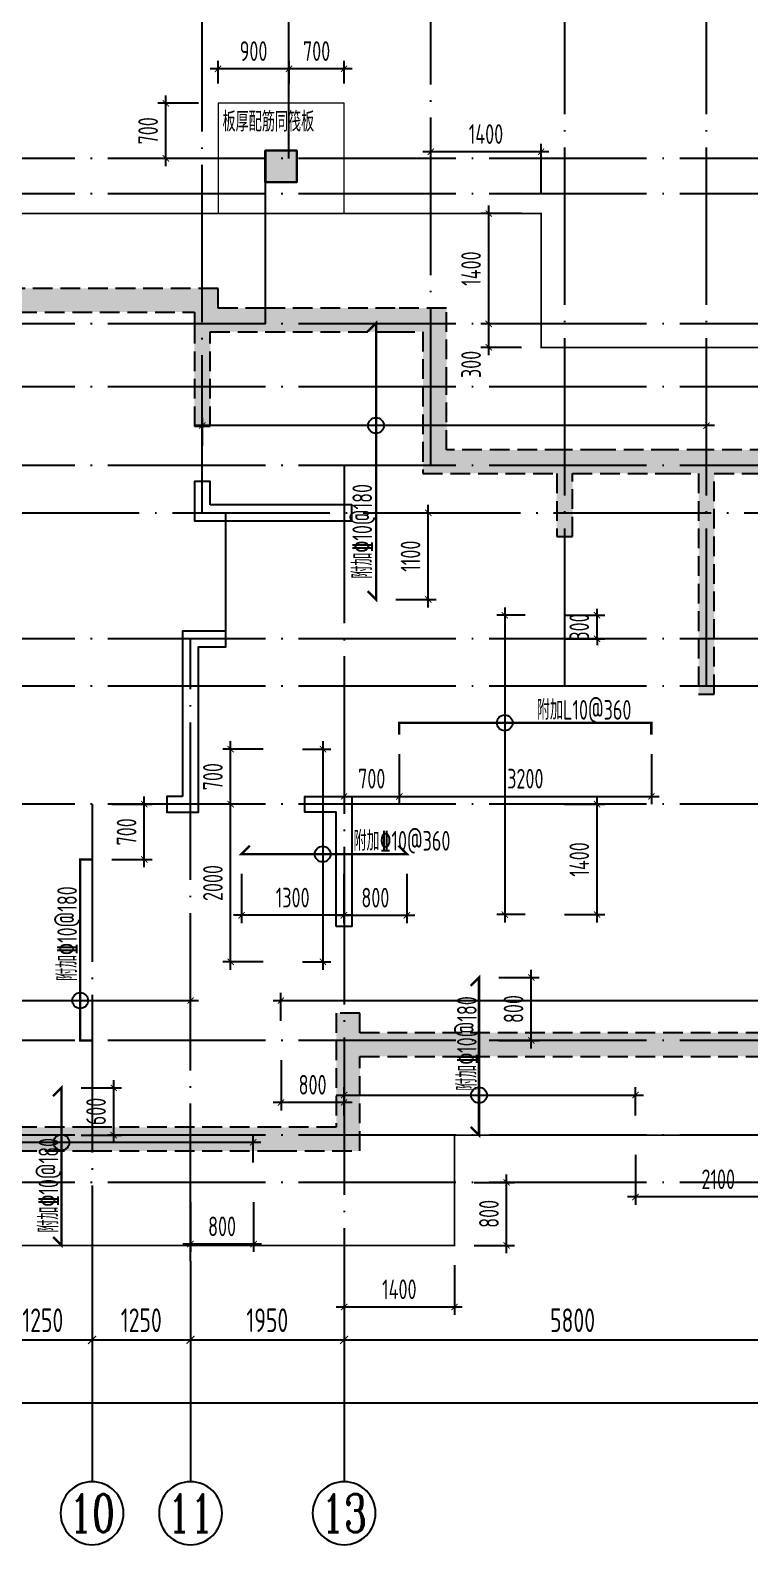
# Model space of a CAD drawing. Extents: x -461650 to 361314, y 245336 to 769729.
# Drawn here: x -199239 to -190107, y 704347 to 723574 of the extents above; entities that cross this region are included whole.
import ezdxf
from ezdxf.enums import TextEntityAlignment as Align

# ---------------------------------------------------------------- set-up
doc = ezdxf.new("R2010")
doc.units = 0
doc.header["$LTSCALE"] = 1000
doc.linetypes.add('DASH', pattern=[0.35, 0.25, -0.1])
doc.linetypes.add('DOTE', pattern=[2.42, 2, -0.2, 0.02, -0.2])
doc.layers.get('0').update_dxf_attribs({"linetype": 'CONTINUOUS'})
doc.layers.get('DEFPOINTS').update_dxf_attribs({"linetype": 'CONTINUOUS'})
for name, color, linetype in [('A-AXIS', 1, 'CONTINUOUS'), ('A-DOTE', 10, 'DOTE'), ('AXIS_NUM', 7, 'CONTINUOUS'), ('S-B板配筋', 6, 'CONTINUOUS'), ('S-B板配筋号', 7, 'CONTINUOUS'), ('S-J基础底板', 5, 'CONTINUOUS'), ('S-J基础底板标注', 3, 'CONTINUOUS'), ('S-Q墙填充', 252, 'CONTINUOUS'), ('S-Q墙实线', 6, 'CONTINUOUS'), ('S-Q墙虚线', 6, 'DASH'), ('S-Y一般标注', 3, 'CONTINUOUS'), ('独立基础', 2, 'CONTINUOUS')]:
    doc.layers.add(name, color=color, linetype=linetype)
doc.layers.add('PUB_HATCH', color=8, linetype='CONTINUOUS', lineweight=9)
doc.styles.add('TSSD_Axis', font='complex.shx', dxfattribs={"width": 0.7, "bigfont": 'hztxt.shx'})
doc.styles.add('TSSD_DIMENSION', font='Tssdeng.shx', dxfattribs={"width": 0.7, "bigfont": 'tssdchn.shx'})
doc.styles.add('TSSD_REIN', font='tssdeng.shx', dxfattribs={"width": 0.7, "height": 300, "bigfont": 'tssdchn.shx'})
doc.dimstyles.new('TSSD_100_100', dxfattribs={"dimtxt": 300, "dimasz": 100, "dimexe": 100, "dimexo": 250, "dimgap": 100, "dimtad": 1, "dimdec": 0, "dimzin": 0, "dimdsep": 46, "dimtxsty": 'TSSD_DIMENSION', "dimblk": 'ARCHTICK', "dimcen": 0, "dimdle": 100, "dimclrt": 7, "dimadec": 0, "dimazin": 0, "dimtfac": 1, "dimtdec": 0, "dimtix": 1, "dimtmove": 2, "dimatfit": 3, "dimldrblk": 'ARCHTICK', "dimfxl": 0, "dimtolj": 1, "dimtzin": 0, "dimarcsym": 0})
doc.dimstyles.new('TSSD_100_100$0', dxfattribs={"dimtxt": 300, "dimasz": 80, "dimexe": 100, "dimexo": 250, "dimgap": 100, "dimtad": 1, "dimdec": 0, "dimzin": 0, "dimdsep": 46, "dimtxsty": 'TSSD_DIMENSION', "dimblk": 'ARCHTICK', "dimcen": 0, "dimdle": 100, "dimclrd": 3, "dimclre": 3, "dimclrt": 7, "dimadec": 0, "dimazin": 0, "dimtfac": 1, "dimtdec": 0, "dimtix": 1, "dimtmove": 2, "dimatfit": 3, "dimldrblk": 'ARCHTICK', "dimfxl": 0, "dimtolj": 1, "dimtzin": 0, "dimarcsym": 0})

# ---------------------------------------------------------------- blocks, each defined once
blk = doc.blocks.new('_ArchTick')
at = {"color": 0, "linetype": 'ByBlock', "const_width": 0.15}
blk.add_lwpolyline([(-0.5, -0.5), (0.5, 0.5)], dxfattribs=at)
blk = doc.blocks.new('*D59')
at = {"layer": 'DEFPOINTS', "color": 0}
for p in [(-196855, 723085), (-196855, 722648), (-195955, 722648)]:
    blk.add_point(p, dxfattribs=at)
at = {"layer": 'S-J基础底板标注', "color": 3, "lineweight": -2}
for p, q in [((-196855, 722898), (-196855, 723185)), ((-195955, 722898), (-195955, 723185)), ((-195855, 723085), (-196955, 723085))]:
    blk.add_line(p, q, dxfattribs=at)
at = {"layer": 'S-J基础底板标注', "color": 3, "lineweight": -2, "xscale": 80, "yscale": 80, "zscale": 80}
for p, rotation in [((-196855, 723085), 179.9999989321315), ((-195955, 723085), 359.9999989321315)]:
    blk.add_blockref('_ArchTick', p, dxfattribs=dict(at, rotation=rotation))
at = {"layer": 'S-J基础底板标注', "color": 7, "insert": (-196405, 723310), "char_height": 250, "attachment_point": 5, "rotation": 360, "style": 'TSSD_DIMENSION'}
blk.add_mtext('\\A1;900', dxfattribs=at)
blk = doc.blocks.new('*D60')
at = {"layer": 'DEFPOINTS', "color": 0}
for p in [(-195955, 723085), (-195955, 722648), (-195255, 722648)]:
    blk.add_point(p, dxfattribs=at)
at = {"layer": 'S-J基础底板标注', "color": 3, "lineweight": -2}
for p, q in [((-195955, 722898), (-195955, 723185)), ((-195255, 722898), (-195255, 723185)), ((-195155, 723085), (-196055, 723085))]:
    blk.add_line(p, q, dxfattribs=at)
at = {"layer": 'S-J基础底板标注', "color": 3, "lineweight": -2, "xscale": 80, "yscale": 80, "zscale": 80}
for p, rotation in [((-195955, 723085), 180.000001372976), ((-195255, 723085), 1.372975972913082e-06)]:
    blk.add_blockref('_ArchTick', p, dxfattribs=dict(at, rotation=rotation))
at = {"layer": 'S-J基础底板标注', "color": 7, "insert": (-195605, 723310), "char_height": 250, "attachment_point": 5, "rotation": 0, "style": 'TSSD_DIMENSION'}
blk.add_mtext('\\A1;700', dxfattribs=at)
blk = doc.blocks.new('*D78')
at = {"layer": 'DEFPOINTS', "color": 0}
for p in [(-195255, 708148), (-193855, 708148), (-195255, 707365)]:
    blk.add_point(p, dxfattribs=at)
at = {"layer": 'S-J基础底板标注', "color": 3, "lineweight": -2}
for p, q in [((-195255, 707898), (-195255, 707265)), ((-193855, 707898), (-193855, 707265)), ((-193755, 707365), (-195355, 707365))]:
    blk.add_line(p, q, dxfattribs=at)
at = {"layer": 'S-J基础底板标注', "color": 3, "lineweight": -2, "xscale": 80, "yscale": 80, "zscale": 80}
for p, rotation in [((-195255, 707365), 180.0003515651174), ((-193855, 707365), 0.0003515651174179623)]:
    blk.add_blockref('_ArchTick', p, dxfattribs=dict(at, rotation=rotation))
at = {"layer": 'S-J基础底板标注', "color": 7, "insert": (-194555, 707590), "char_height": 250, "attachment_point": 5, "rotation": 0.0004, "style": 'TSSD_DIMENSION'}
blk.add_mtext('\\A1;1400', dxfattribs=at)
blk = doc.blocks.new('*D79')
at = {"layer": 'DEFPOINTS', "color": 0}
for p in [(-193855, 708948), (-193192, 708948), (-193855, 708148)]:
    blk.add_point(p, dxfattribs=at)
at = {"layer": 'S-J基础底板标注', "color": 3, "lineweight": -2}
for p, q in [((-193605, 708948), (-193092, 708948)), ((-193192, 708048), (-193192, 709048)), ((-193605, 708148), (-193092, 708148))]:
    blk.add_line(p, q, dxfattribs=at)
at = {"layer": 'S-J基础底板标注', "color": 3, "lineweight": -2, "xscale": 80, "yscale": 80, "zscale": 80}
for p, rotation in [((-193192, 708948), 90), ((-193192, 708148), 270)]:
    blk.add_blockref('_ArchTick', p, dxfattribs=dict(at, rotation=rotation))
at = {"layer": 'S-J基础底板标注', "color": 7, "insert": (-193417, 708548), "char_height": 250, "attachment_point": 5, "rotation": 90, "style": 'TSSD_DIMENSION'}
blk.add_mtext('\\A1;800', dxfattribs=at)
blk = doc.blocks.new('*D82')
at = {"layer": 'DEFPOINTS', "color": 0}
for p in [(-194155, 722032), (-194155, 721248), (-192755, 721248)]:
    blk.add_point(p, dxfattribs=at)
at = {"layer": 'S-J基础底板标注', "color": 3, "lineweight": -2}
for p, q in [((-192655, 722032), (-194255, 722032)), ((-194155, 721498), (-194155, 722132)), ((-192755, 721498), (-192755, 722132))]:
    blk.add_line(p, q, dxfattribs=at)
at = {"layer": 'S-J基础底板标注', "color": 3, "lineweight": -2, "xscale": 80, "yscale": 80, "zscale": 80}
for p, rotation in [((-194155, 722032), 180.0000000000095), ((-192755, 722032), 9.512390874988341e-12)]:
    blk.add_blockref('_ArchTick', p, dxfattribs=dict(at, rotation=rotation))
at = {"layer": 'S-J基础底板标注', "color": 7, "insert": (-193455, 722257), "char_height": 250, "attachment_point": 5, "style": 'TSSD_DIMENSION'}
blk.add_mtext('\\A1;1400', dxfattribs=at)
blk = doc.blocks.new('*D84')
at = {"layer": 'DEFPOINTS', "color": 0}
for p in [(-193419, 721248), (-192755, 721248), (-192755, 719848)]:
    blk.add_point(p, dxfattribs=at)
at = {"layer": 'S-J基础底板标注', "color": 3, "lineweight": -2}
for p, q in [((-193005, 721248), (-193519, 721248)), ((-193419, 719748), (-193419, 721348)), ((-193005, 719848), (-193519, 719848))]:
    blk.add_line(p, q, dxfattribs=at)
at = {"layer": 'S-J基础底板标注', "color": 3, "lineweight": -2, "xscale": 80, "yscale": 80, "zscale": 80}
for p, rotation in [((-193419, 721248), 90), ((-193419, 719848), 270)]:
    blk.add_blockref('_ArchTick', p, dxfattribs=dict(at, rotation=rotation))
at = {"layer": 'S-J基础底板标注', "color": 7, "insert": (-193644, 720548), "char_height": 250, "attachment_point": 5, "rotation": 90, "style": 'TSSD_DIMENSION'}
blk.add_mtext('\\A1;1400', dxfattribs=at)
blk = doc.blocks.new('*D85')
at = {"layer": 'DEFPOINTS', "color": 0}
for p in [(-197519, 722648), (-196855, 722648), (-196855, 721948)]:
    blk.add_point(p, dxfattribs=at)
at = {"layer": 'S-J基础底板标注', "color": 3, "lineweight": -2}
for p, q in [((-197519, 721848), (-197519, 722748)), ((-197105, 722648), (-197619, 722648)), ((-197105, 721948), (-197619, 721948))]:
    blk.add_line(p, q, dxfattribs=at)
at = {"layer": 'S-J基础底板标注', "color": 3, "lineweight": -2, "xscale": 80, "yscale": 80, "zscale": 80}
for p, rotation in [((-197519, 722648), 90), ((-197519, 721948), 270)]:
    blk.add_blockref('_ArchTick', p, dxfattribs=dict(at, rotation=rotation))
at = {"layer": 'S-J基础底板标注', "color": 7, "insert": (-197744, 722298), "char_height": 250, "attachment_point": 5, "rotation": 90, "style": 'TSSD_DIMENSION'}
blk.add_mtext('\\A1;700', dxfattribs=at)
blk = doc.blocks.new('*D1662')
at = {"layer": 'DEFPOINTS', "color": 0}
for p in [(18350, 3600), (20300, 3600), (20300, 2600)]:
    blk.add_point(p, dxfattribs=at)
at = {"layer": 'S-Y一般标注', "color": 0, "lineweight": -2}
for p, q in [((18350, 3350), (18350, 2500)), ((20300, 3350), (20300, 2500)), ((18250, 2600), (20400, 2600))]:
    blk.add_line(p, q, dxfattribs=at)
at = {"layer": 'S-Y一般标注', "color": 0, "lineweight": -2, "xscale": 100, "yscale": 100, "zscale": 100, "rotation": 180}
blk.add_blockref('_ArchTick', (18350, 2600), dxfattribs=at)
at = {"layer": 'S-Y一般标注', "color": 0, "lineweight": -2, "xscale": 100, "yscale": 100, "zscale": 100}
blk.add_blockref('_ArchTick', (20300, 2600), dxfattribs=at)
at = {"layer": 'S-Y一般标注', "color": 7, "insert": (19325, 2850), "char_height": 300, "attachment_point": 5, "style": 'TSSD_DIMENSION'}
blk.add_mtext('\\A1;1950', dxfattribs=at)
blk = doc.blocks.new('ts_axno')
at = {"color": 0, "linetype": 'ByBlock', "lineweight": -2}
blk.add_circle((0, 0), 0.5, dxfattribs=at)
at = {"color": 0, "linetype": 'ByBlock', "lineweight": -2, "style": 'TSSD_Axis', "width": 0.7}
blk.add_attdef('A', text='', height=0.6, dxfattribs=at).set_placement((0, 0), align=Align.MIDDLE_CENTER)
blk = doc.blocks.new('*D1663')
at = {"layer": 'DEFPOINTS', "color": 0}
for p in [(20300, 3600), (26100, 3600), (26100, 2600)]:
    blk.add_point(p, dxfattribs=at)
at = {"layer": 'S-Y一般标注', "color": 0, "lineweight": -2}
for p, q in [((20300, 3350), (20300, 2500)), ((26100, 3350), (26100, 2500)), ((20200, 2600), (26200, 2600))]:
    blk.add_line(p, q, dxfattribs=at)
at = {"layer": 'S-Y一般标注', "color": 0, "lineweight": -2, "xscale": 100, "yscale": 100, "zscale": 100, "rotation": 180}
blk.add_blockref('_ArchTick', (20300, 2600), dxfattribs=at)
at = {"layer": 'S-Y一般标注', "color": 0, "lineweight": -2, "xscale": 100, "yscale": 100, "zscale": 100}
blk.add_blockref('_ArchTick', (26100, 2600), dxfattribs=at)
at = {"layer": 'S-Y一般标注', "color": 7, "insert": (23200, 2850), "char_height": 300, "attachment_point": 5, "style": 'TSSD_DIMENSION'}
blk.add_mtext('\\A1;5800', dxfattribs=at)
blk = doc.blocks.new('*D1672')
at = {"layer": 'DEFPOINTS', "color": 0}
for p in [(4600, 3600), (54600, 3600), (54600, 1800)]:
    blk.add_point(p, dxfattribs=at)
at = {"layer": 'S-Y一般标注', "color": 0, "lineweight": -2}
for p, q in [((4600, 3350), (4600, 1700)), ((54600, 3350), (54600, 1700)), ((4500, 1800), (54700, 1800))]:
    blk.add_line(p, q, dxfattribs=at)
at = {"layer": 'S-Y一般标注', "color": 0, "lineweight": -2, "xscale": 100, "yscale": 100, "zscale": 100, "rotation": 180}
blk.add_blockref('_ArchTick', (4600, 1800), dxfattribs=at)
at = {"layer": 'S-Y一般标注', "color": 0, "lineweight": -2, "xscale": 100, "yscale": 100, "zscale": 100}
blk.add_blockref('_ArchTick', (54600, 1800), dxfattribs=at)
at = {"layer": 'S-Y一般标注', "color": 7, "insert": (29600, 2050), "char_height": 300, "attachment_point": 5, "style": 'TSSD_DIMENSION'}
blk.add_mtext('\\A1;50000', dxfattribs=at)
blk = doc.blocks.new('*D1673')
at = {"layer": 'DEFPOINTS', "color": 0}
for p in [(15850, 3600), (17100, 3600), (17100, 2600)]:
    blk.add_point(p, dxfattribs=at)
at = {"layer": 'S-Y一般标注', "color": 0, "lineweight": -2}
for p, q in [((15850, 3350), (15850, 2500)), ((17100, 3350), (17100, 2500)), ((15750, 2600), (17200, 2600))]:
    blk.add_line(p, q, dxfattribs=at)
at = {"layer": 'S-Y一般标注', "color": 0, "lineweight": -2, "xscale": 100, "yscale": 100, "zscale": 100, "rotation": 180}
blk.add_blockref('_ArchTick', (15850, 2600), dxfattribs=at)
at = {"layer": 'S-Y一般标注', "color": 0, "lineweight": -2, "xscale": 100, "yscale": 100, "zscale": 100}
blk.add_blockref('_ArchTick', (17100, 2600), dxfattribs=at)
at = {"layer": 'S-Y一般标注', "color": 7, "insert": (16475, 2850), "char_height": 300, "attachment_point": 5, "style": 'TSSD_DIMENSION'}
blk.add_mtext('\\A1;1250', dxfattribs=at)
blk = doc.blocks.new('*D1694')
at = {"layer": 'DEFPOINTS', "color": 0}
for p in [(17100, 3600), (18350, 3600), (18350, 2600)]:
    blk.add_point(p, dxfattribs=at)
at = {"layer": 'S-Y一般标注', "color": 0, "lineweight": -2}
for p, q in [((17100, 3350), (17100, 2500)), ((18350, 3350), (18350, 2500)), ((17000, 2600), (18450, 2600))]:
    blk.add_line(p, q, dxfattribs=at)
at = {"layer": 'S-Y一般标注', "color": 0, "lineweight": -2, "xscale": 100, "yscale": 100, "zscale": 100, "rotation": 180}
blk.add_blockref('_ArchTick', (17100, 2600), dxfattribs=at)
at = {"layer": 'S-Y一般标注', "color": 0, "lineweight": -2, "xscale": 100, "yscale": 100, "zscale": 100}
blk.add_blockref('_ArchTick', (18350, 2600), dxfattribs=at)
at = {"layer": 'S-Y一般标注', "color": 7, "insert": (17725, 2850), "char_height": 300, "attachment_point": 5, "style": 'TSSD_DIMENSION'}
blk.add_mtext('\\A1;1250', dxfattribs=at)
blk = doc.blocks.new('A$C028C60F5')
at = {"color": 6}
blk.add_lwpolyline([(400, 0), (0, 0), (0, -400), (400, -400)], close=True, dxfattribs=at)
at = {"layer": 'PUB_HATCH'}
blk.add_solid([(0, -400), (400, -400), (0, 0), (400, 0)], dxfattribs=at)
blk = doc.blocks.new('A$C3EFA6995')
for p in [(9700, 100), (9700, -2400), (15900, -2400)]:
    blk.add_blockref('A$C028C60F5', p)
at = {"xscale": -1}
blk.add_blockref('A$C028C60F5', (16300, 100), dxfattribs=at)
blk = doc.blocks.new('*D1521')
at = {"layer": 'DEFPOINTS', "color": 0}
for p in [(-193419, 719848), (-192755, 719848), (-192755, 719548)]:
    blk.add_point(p, dxfattribs=at)
at = {"layer": 'S-J基础底板标注', "color": 3, "lineweight": -2}
for p, q in [((-193419, 719448), (-193419, 719948)), ((-193005, 719848), (-193519, 719848)), ((-193005, 719548), (-193519, 719548))]:
    blk.add_line(p, q, dxfattribs=at)
at = {"layer": 'S-J基础底板标注', "color": 3, "lineweight": -2, "xscale": 80, "yscale": 80, "zscale": 80}
for p, rotation in [((-193419, 719848), 90), ((-193419, 719548), 270)]:
    blk.add_blockref('_ArchTick', p, dxfattribs=dict(at, rotation=rotation))
at = {"layer": 'S-J基础底板标注', "color": 7, "insert": (-193644, 719332), "char_height": 250, "attachment_point": 5, "rotation": 90, "style": 'TSSD_DIMENSION'}
blk.add_mtext('\\A1;300', dxfattribs=at)
blk = doc.blocks.new('*D1526')
at = {"layer": 'DEFPOINTS', "color": 0}
for p in [(-191556, 709547), (-189455, 709547), (-191556, 708762)]:
    blk.add_point(p, dxfattribs=at)
at = {"layer": 'S-J基础底板标注', "color": 3, "lineweight": -2}
for p, q in [((-191556, 709297), (-191556, 708662)), ((-189455, 709297), (-189455, 708662)), ((-189355, 708762), (-191656, 708762))]:
    blk.add_line(p, q, dxfattribs=at)
at = {"layer": 'S-J基础底板标注', "color": 3, "lineweight": -2, "xscale": 80, "yscale": 80, "zscale": 80}
for p, rotation in [((-191556, 708762), 179.9999413827758), ((-189455, 708762), 359.9999413827758)]:
    blk.add_blockref('_ArchTick', p, dxfattribs=dict(at, rotation=rotation))
at = {"layer": 'S-J基础底板标注', "color": 7, "insert": (-190506, 708987), "char_height": 250, "attachment_point": 5, "rotation": 359.9999, "style": 'TSSD_DIMENSION'}
blk.add_mtext('\\A1;2100', dxfattribs=at)
blk = doc.blocks.new('*D1602')
at = {"layer": 'DEFPOINTS', "color": 0, "ltscale": 0.5}
for p in [(-176153, 711256), (-196058, 710748), (-176153, 710748)]:
    blk.add_point(p, dxfattribs=at)
at = {"layer": 'S-J基础底板标注', "color": 3, "lineweight": -2, "ltscale": 0.5}
for p, q in [((-196158, 711256), (-176053, 711256)), ((-196058, 710998), (-196058, 711356)), ((-176153, 710998), (-176153, 711356))]:
    blk.add_line(p, q, dxfattribs=at)
at = {"layer": 'S-J基础底板标注', "color": 3, "lineweight": -2, "ltscale": 0.5, "xscale": 80, "yscale": 80, "zscale": 80, "rotation": 180}
blk.add_blockref('_ArchTick', (-196058, 711256), dxfattribs=at)
at = {"layer": 'S-J基础底板标注', "color": 3, "lineweight": -2, "ltscale": 0.5, "xscale": 80, "yscale": 80, "zscale": 80}
blk.add_blockref('_ArchTick', (-176153, 711256), dxfattribs=at)
blk = doc.blocks.new('*D1603')
at = {"layer": 'DEFPOINTS', "color": 0, "ltscale": 0.5}
for p in [(-197205, 711256), (-200105, 710748), (-197205, 710748)]:
    blk.add_point(p, dxfattribs=at)
at = {"layer": 'S-J基础底板标注', "color": 3, "lineweight": -2, "ltscale": 0.5}
for p, q in [((-200205, 711256), (-197105, 711256)), ((-200105, 710998), (-200105, 711356)), ((-197205, 710998), (-197205, 711356))]:
    blk.add_line(p, q, dxfattribs=at)
at = {"layer": 'S-J基础底板标注', "color": 3, "lineweight": -2, "ltscale": 0.5, "xscale": 80, "yscale": 80, "zscale": 80, "rotation": 180}
blk.add_blockref('_ArchTick', (-200105, 711256), dxfattribs=at)
at = {"layer": 'S-J基础底板标注', "color": 3, "lineweight": -2, "ltscale": 0.5, "xscale": 80, "yscale": 80, "zscale": 80}
blk.add_blockref('_ArchTick', (-197205, 711256), dxfattribs=at)
blk = doc.blocks.new('*D1605')
at = {"layer": 'DEFPOINTS', "color": 0, "ltscale": 0.5}
for p in [(-192708, 716148), (-193216, 712347), (-192708, 712347)]:
    blk.add_point(p, dxfattribs=at)
at = {"layer": 'S-J基础底板标注', "color": 3, "lineweight": -2, "ltscale": 0.5}
for p, q in [((-193216, 716248), (-193216, 712247)), ((-192958, 716148), (-193316, 716148)), ((-192958, 712347), (-193316, 712347))]:
    blk.add_line(p, q, dxfattribs=at)
at = {"layer": 'S-J基础底板标注', "color": 3, "lineweight": -2, "ltscale": 0.5, "xscale": 80, "yscale": 80, "zscale": 80}
for p, rotation in [((-193216, 716148), 89.99952955914668), ((-193216, 712347), 269.9995295591467)]:
    blk.add_blockref('_ArchTick', p, dxfattribs=dict(at, rotation=rotation))
blk = doc.blocks.new('*D1578')
at = {"layer": 'DEFPOINTS', "color": 0}
for p in [(-192708, 713748), (-192045, 713748), (-192708, 712347)]:
    blk.add_point(p, dxfattribs=at)
at = {"layer": 'S-J基础底板标注', "color": 3, "lineweight": -2}
for p, q in [((-192458, 713748), (-191945, 713748)), ((-192045, 712247), (-192045, 713848)), ((-192458, 712347), (-191945, 712347))]:
    blk.add_line(p, q, dxfattribs=at)
at = {"layer": 'S-J基础底板标注', "color": 3, "lineweight": -2, "xscale": 80, "yscale": 80, "zscale": 80}
for p, rotation in [((-192045, 713748), 90), ((-192045, 712347), 270)]:
    blk.add_blockref('_ArchTick', p, dxfattribs=dict(at, rotation=rotation))
at = {"layer": 'S-J基础底板标注', "color": 7, "insert": (-192270, 713047), "char_height": 250, "attachment_point": 5, "rotation": 90, "style": 'TSSD_DIMENSION'}
blk.add_mtext('\\A1;1400', dxfattribs=at)
blk = doc.blocks.new('*D1579')
at = {"layer": 'DEFPOINTS', "color": 0}
for p in [(-195256, 714632), (-194555, 714632), (-194555, 713848)]:
    blk.add_point(p, dxfattribs=at)
at = {"layer": 'S-J基础底板标注', "color": 3, "lineweight": -2}
for p, q in [((-195256, 714382), (-195256, 713748)), ((-194555, 714382), (-194555, 713748)), ((-195356, 713848), (-194455, 713848))]:
    blk.add_line(p, q, dxfattribs=at)
at = {"layer": 'S-J基础底板标注', "color": 3, "lineweight": -2, "xscale": 80, "yscale": 80, "zscale": 80, "rotation": 180}
blk.add_blockref('_ArchTick', (-195256, 713848), dxfattribs=at)
at = {"layer": 'S-J基础底板标注', "color": 3, "lineweight": -2, "xscale": 80, "yscale": 80, "zscale": 80}
blk.add_blockref('_ArchTick', (-194555, 713848), dxfattribs=at)
at = {"layer": 'S-J基础底板标注', "color": 7, "insert": (-194905, 714073), "char_height": 250, "attachment_point": 5, "style": 'TSSD_DIMENSION'}
blk.add_mtext('\\A1;700', dxfattribs=at)
blk = doc.blocks.new('*D1580')
at = {"layer": 'DEFPOINTS', "color": 0}
for p in [(-194555, 714632), (-191355, 714632), (-191355, 713848)]:
    blk.add_point(p, dxfattribs=at)
at = {"layer": 'S-J基础底板标注', "color": 3, "lineweight": -2}
for p, q in [((-194555, 714382), (-194555, 713748)), ((-191355, 714382), (-191355, 713748)), ((-194655, 713848), (-191255, 713848))]:
    blk.add_line(p, q, dxfattribs=at)
at = {"layer": 'S-J基础底板标注', "color": 3, "lineweight": -2, "xscale": 80, "yscale": 80, "zscale": 80, "rotation": 180}
blk.add_blockref('_ArchTick', (-194555, 713848), dxfattribs=at)
at = {"layer": 'S-J基础底板标注', "color": 3, "lineweight": -2, "xscale": 80, "yscale": 80, "zscale": 80}
blk.add_blockref('_ArchTick', (-191355, 713848), dxfattribs=at)
at = {"layer": 'S-J基础底板标注', "color": 7, "insert": (-192955, 714073), "char_height": 250, "attachment_point": 5, "style": 'TSSD_DIMENSION'}
blk.add_mtext('\\A1;3200', dxfattribs=at)
blk = doc.blocks.new('*D1586')
at = {"layer": 'DEFPOINTS', "color": 0}
for p in [(-196056, 710748), (-195255, 710748), (-196056, 709962)]:
    blk.add_point(p, dxfattribs=at)
at = {"layer": 'S-J基础底板标注', "color": 3, "lineweight": -2}
for p, q in [((-196056, 710498), (-196056, 709862)), ((-195255, 710498), (-195255, 709862)), ((-195155, 709962), (-196156, 709962))]:
    blk.add_line(p, q, dxfattribs=at)
at = {"layer": 'S-J基础底板标注', "color": 3, "lineweight": -2, "xscale": 80, "yscale": 80, "zscale": 80}
for p, rotation in [((-196056, 709962), 179.9999255807992), ((-195255, 709962), 359.9999255807992)]:
    blk.add_blockref('_ArchTick', p, dxfattribs=dict(at, rotation=rotation))
at = {"layer": 'S-J基础底板标注', "color": 7, "insert": (-195656, 710187), "char_height": 250, "attachment_point": 5, "rotation": 359.9999, "style": 'TSSD_DIMENSION'}
blk.add_mtext('\\A1;800', dxfattribs=at)
blk = doc.blocks.new('*D1610')
at = {"layer": 'DEFPOINTS', "color": 0, "ltscale": 0.5}
for p in [(-196032, 714448), (-196032, 711748), (-195524, 711748)]:
    blk.add_point(p, dxfattribs=at)
at = {"layer": 'S-J基础底板标注', "color": 3, "lineweight": -2, "ltscale": 0.5}
for p, q in [((-195524, 714548), (-195524, 711648)), ((-195782, 714448), (-195424, 714448)), ((-195782, 711748), (-195424, 711748))]:
    blk.add_line(p, q, dxfattribs=at)
at = {"layer": 'S-J基础底板标注', "color": 3, "lineweight": -2, "ltscale": 0.5, "xscale": 80, "yscale": 80, "zscale": 80}
for p, rotation in [((-195524, 714448), 90), ((-195524, 711748), 270)]:
    blk.add_blockref('_ArchTick', p, dxfattribs=dict(at, rotation=rotation))
blk = doc.blocks.new('*D1531')
at = {"layer": 'DEFPOINTS', "color": 0}
for p in [(-195259, 713116), (-194459, 713116), (-195259, 712337)]:
    blk.add_point(p, dxfattribs=at)
at = {"layer": 'S-J基础底板标注', "color": 3, "lineweight": -2}
for p, q in [((-195259, 712866), (-195259, 712237)), ((-194459, 712866), (-194459, 712237)), ((-194359, 712337), (-195359, 712337))]:
    blk.add_line(p, q, dxfattribs=at)
at = {"layer": 'S-J基础底板标注', "color": 3, "lineweight": -2, "xscale": 80, "yscale": 80, "zscale": 80, "rotation": 180}
blk.add_blockref('_ArchTick', (-195259, 712337), dxfattribs=at)
at = {"layer": 'S-J基础底板标注', "color": 3, "lineweight": -2, "xscale": 80, "yscale": 80, "zscale": 80}
blk.add_blockref('_ArchTick', (-194459, 712337), dxfattribs=at)
at = {"layer": 'S-J基础底板标注', "color": 7, "insert": (-194859, 712562), "char_height": 250, "attachment_point": 5, "style": 'TSSD_DIMENSION'}
blk.add_mtext('\\A1;800', dxfattribs=at)
blk = doc.blocks.new('*D1532')
at = {"layer": 'DEFPOINTS', "color": 0}
for p in [(-196696, 713748), (-196033, 713748), (-196033, 711748)]:
    blk.add_point(p, dxfattribs=at)
at = {"layer": 'S-J基础底板标注', "color": 3, "lineweight": -2}
for p, q in [((-196283, 713748), (-196796, 713748)), ((-196697, 711648), (-196696, 713848)), ((-196283, 711748), (-196797, 711748))]:
    blk.add_line(p, q, dxfattribs=at)
at = {"layer": 'S-J基础底板标注', "color": 3, "lineweight": -2, "xscale": 80, "yscale": 80, "zscale": 80}
for p, rotation in [((-196696, 713748), 89.9882037464602), ((-196697, 711748), 269.9882037464602)]:
    blk.add_blockref('_ArchTick', p, dxfattribs=dict(at, rotation=rotation))
at = {"layer": 'S-J基础底板标注', "color": 7, "insert": (-196921, 712748), "char_height": 250, "attachment_point": 5, "rotation": 89.9882, "style": 'TSSD_DIMENSION'}
blk.add_mtext('\\A1;2000', dxfattribs=at)
blk = doc.blocks.new('*D1538')
at = {"layer": 'DEFPOINTS', "color": 0}
for p in [(-196559, 713116), (-195259, 713116), (-196559, 712338)]:
    blk.add_point(p, dxfattribs=at)
at = {"layer": 'S-J基础底板标注', "color": 3, "lineweight": -2}
for p, q in [((-196559, 712866), (-196559, 712238)), ((-195259, 712866), (-195259, 712238)), ((-195159, 712338), (-196659, 712338))]:
    blk.add_line(p, q, dxfattribs=at)
at = {"layer": 'S-J基础底板标注', "color": 3, "lineweight": -2, "xscale": 80, "yscale": 80, "zscale": 80, "rotation": 180}
blk.add_blockref('_ArchTick', (-196559, 712338), dxfattribs=at)
at = {"layer": 'S-J基础底板标注', "color": 3, "lineweight": -2, "xscale": 80, "yscale": 80, "zscale": 80}
blk.add_blockref('_ArchTick', (-195259, 712338), dxfattribs=at)
at = {"layer": 'S-J基础底板标注', "color": 7, "insert": (-195909, 712563), "char_height": 250, "attachment_point": 5, "style": 'TSSD_DIMENSION'}
blk.add_mtext('\\A1;1300', dxfattribs=at)
blk = doc.blocks.new('*D1539')
at = {"layer": 'DEFPOINTS', "color": 0}
for p in [(-196696, 714448), (-196032, 714448), (-196033, 713748)]:
    blk.add_point(p, dxfattribs=at)
at = {"layer": 'S-J基础底板标注', "color": 3, "lineweight": -2}
for p, q in [((-196696, 713648), (-196696, 714548)), ((-196282, 714448), (-196796, 714448)), ((-196283, 713748), (-196796, 713748))]:
    blk.add_line(p, q, dxfattribs=at)
at = {"layer": 'S-J基础底板标注', "color": 3, "lineweight": -2, "xscale": 80, "yscale": 80, "zscale": 80}
for p, rotation in [((-196696, 714448), 89.98820374645999), ((-196696, 713748), 269.98820374646)]:
    blk.add_blockref('_ArchTick', p, dxfattribs=dict(at, rotation=rotation))
at = {"layer": 'S-J基础底板标注', "color": 7, "insert": (-196921, 714098), "char_height": 250, "attachment_point": 5, "rotation": 89.9882, "style": 'TSSD_DIMENSION'}
blk.add_mtext('\\A1;700', dxfattribs=at)
blk = doc.blocks.new('*D1591')
at = {"layer": 'DEFPOINTS', "color": 0, "ltscale": 0.5}
for p in [(-197055, 718556), (-197055, 718048), (-190655, 718048)]:
    blk.add_point(p, dxfattribs=at)
at = {"layer": 'S-J基础底板标注', "color": 3, "lineweight": -2, "ltscale": 0.5}
for p, q in [((-190555, 718556), (-197155, 718556)), ((-197055, 718298), (-197055, 718656)), ((-190655, 718298), (-190655, 718656))]:
    blk.add_line(p, q, dxfattribs=at)
at = {"layer": 'S-J基础底板标注', "color": 3, "lineweight": -2, "ltscale": 0.5, "xscale": 80, "yscale": 80, "zscale": 80}
for p, rotation in [((-197055, 718556), 179.9999969673016), ((-190655, 718556), 359.9999969673016)]:
    blk.add_blockref('_ArchTick', p, dxfattribs=dict(at, rotation=rotation))
blk = doc.blocks.new('*D1542')
at = {"layer": 'DEFPOINTS', "color": 0}
for p in [(-194851, 717448), (-194187, 717448), (-194851, 716348)]:
    blk.add_point(p, dxfattribs=at)
at = {"layer": 'S-J基础底板标注', "color": 3, "lineweight": -2}
for p, q in [((-194187, 716248), (-194187, 717548)), ((-194601, 717448), (-194087, 717448)), ((-194601, 716348), (-194087, 716348))]:
    blk.add_line(p, q, dxfattribs=at)
at = {"layer": 'S-J基础底板标注', "color": 3, "lineweight": -2, "xscale": 80, "yscale": 80, "zscale": 80}
for p, rotation in [((-194187, 717448), 90), ((-194187, 716348), 270)]:
    blk.add_blockref('_ArchTick', p, dxfattribs=dict(at, rotation=rotation))
at = {"layer": 'S-J基础底板标注', "color": 7, "insert": (-194412, 716898), "char_height": 250, "attachment_point": 5, "rotation": 90, "style": 'TSSD_DIMENSION'}
blk.add_mtext('\\A1;1100', dxfattribs=at)
blk = doc.blocks.new('*D1547')
at = {"layer": 'DEFPOINTS', "color": 0}
for p in [(-198455, 713748), (-197792, 713748), (-198455, 713048)]:
    blk.add_point(p, dxfattribs=at)
at = {"layer": 'S-J基础底板标注', "color": 3, "lineweight": -2}
for p, q in [((-198205, 713748), (-197692, 713748)), ((-197792, 712948), (-197792, 713848)), ((-198205, 713048), (-197692, 713048))]:
    blk.add_line(p, q, dxfattribs=at)
at = {"layer": 'S-J基础底板标注', "color": 3, "lineweight": -2, "xscale": 80, "yscale": 80, "zscale": 80}
for p, rotation in [((-197792, 713748), 90), ((-197792, 713048), 270)]:
    blk.add_blockref('_ArchTick', p, dxfattribs=dict(at, rotation=rotation))
at = {"layer": 'S-J基础底板标注', "color": 7, "insert": (-198017, 713398), "char_height": 250, "attachment_point": 5, "rotation": 90, "style": 'TSSD_DIMENSION'}
blk.add_mtext('\\A1;700', dxfattribs=at)
blk = doc.blocks.new('*D1553')
at = {"layer": 'DEFPOINTS', "color": 0}
for p in [(-192708, 716148), (-192045, 716148), (-192708, 715848)]:
    blk.add_point(p, dxfattribs=at)
at = {"layer": 'S-J基础底板标注', "color": 3, "lineweight": -2}
for p, q in [((-192045, 716148), (-192045, 716228)), ((-192458, 716148), (-191945, 716148)), ((-192045, 715848), (-192045, 716148)), ((-192458, 715848), (-191945, 715848)), ((-192045, 715848), (-192045, 715768))]:
    blk.add_line(p, q, dxfattribs=at)
at = {"layer": 'S-J基础底板标注', "color": 3, "lineweight": -2, "xscale": 80, "yscale": 80, "zscale": 80}
for p, rotation in [((-192045, 716148), 270), ((-192045, 715848), 90)]:
    blk.add_blockref('_ArchTick', p, dxfattribs=dict(at, rotation=rotation))
at = {"layer": 'S-J基础底板标注', "color": 7, "insert": (-192270, 715998), "char_height": 250, "attachment_point": 5, "rotation": 90, "style": 'TSSD_DIMENSION'}
blk.add_mtext('\\A1;300', dxfattribs=at)
blk = doc.blocks.new('*D1562')
at = {"layer": 'DEFPOINTS', "color": 0}
for p in [(-198844, 710147), (-198180, 710147), (-198844, 709548)]:
    blk.add_point(p, dxfattribs=at)
at = {"layer": 'S-J基础底板标注', "color": 3, "lineweight": -2}
for p, q in [((-198180, 709448), (-198180, 710247)), ((-198594, 710147), (-198080, 710147)), ((-198594, 709548), (-198080, 709548))]:
    blk.add_line(p, q, dxfattribs=at)
at = {"layer": 'S-J基础底板标注', "color": 3, "lineweight": -2, "xscale": 80, "yscale": 80, "zscale": 80}
for p, rotation in [((-198180, 710147), 90), ((-198180, 709548), 270)]:
    blk.add_blockref('_ArchTick', p, dxfattribs=dict(at, rotation=rotation))
at = {"layer": 'S-J基础底板标注', "color": 7, "insert": (-198405, 709847), "char_height": 250, "attachment_point": 5, "rotation": 90, "style": 'TSSD_DIMENSION'}
blk.add_mtext('\\A1;600', dxfattribs=at)
blk = doc.blocks.new('*D1594')
at = {"layer": 'DEFPOINTS', "color": 0, "ltscale": 0.5}
for p in [(-196411, 709456), (-201655, 708948), (-196411, 708948)]:
    blk.add_point(p, dxfattribs=at)
at = {"layer": 'S-J基础底板标注', "color": 3, "lineweight": -2, "ltscale": 0.5}
for p, q in [((-201655, 709198), (-201655, 709556)), ((-196411, 709198), (-196411, 709556)), ((-201755, 709456), (-196311, 709456))]:
    blk.add_line(p, q, dxfattribs=at)
at = {"layer": 'S-J基础底板标注', "color": 3, "lineweight": -2, "ltscale": 0.5, "xscale": 80, "yscale": 80, "zscale": 80, "rotation": 180}
blk.add_blockref('_ArchTick', (-201655, 709456), dxfattribs=at)
at = {"layer": 'S-J基础底板标注', "color": 3, "lineweight": -2, "ltscale": 0.5, "xscale": 80, "yscale": 80, "zscale": 80}
blk.add_blockref('_ArchTick', (-196411, 709456), dxfattribs=at)
blk = doc.blocks.new('*D1563')
at = {"layer": 'DEFPOINTS', "color": 0}
for p in [(-197205, 708948), (-196405, 708948), (-197205, 708164)]:
    blk.add_point(p, dxfattribs=at)
at = {"layer": 'S-J基础底板标注', "color": 3, "lineweight": -2}
for p, q in [((-197205, 708698), (-197205, 708064)), ((-196405, 708698), (-196405, 708064)), ((-196305, 708164), (-197305, 708164))]:
    blk.add_line(p, q, dxfattribs=at)
at = {"layer": 'S-J基础底板标注', "color": 3, "lineweight": -2, "xscale": 80, "yscale": 80, "zscale": 80}
for p, rotation in [((-197205, 708164), 179.9999999998416), ((-196405, 708164), 359.9999999998416)]:
    blk.add_blockref('_ArchTick', p, dxfattribs=dict(at, rotation=rotation))
at = {"layer": 'S-J基础底板标注', "color": 7, "insert": (-196805, 708389), "char_height": 250, "attachment_point": 5, "style": 'TSSD_DIMENSION'}
blk.add_mtext('\\A1;800', dxfattribs=at)
blk = doc.blocks.new('*D1595')
at = {"layer": 'DEFPOINTS', "color": 0, "ltscale": 0.5}
for p in [(-191556, 710056), (-195255, 709548), (-191556, 709547)]:
    blk.add_point(p, dxfattribs=at)
at = {"layer": 'S-J基础底板标注', "color": 3, "lineweight": -2, "ltscale": 0.5}
for p, q in [((-195355, 710056), (-191456, 710056)), ((-195255, 709798), (-195255, 710156)), ((-191556, 709797), (-191556, 710156))]:
    blk.add_line(p, q, dxfattribs=at)
at = {"layer": 'S-J基础底板标注', "color": 3, "lineweight": -2, "ltscale": 0.5, "xscale": 80, "yscale": 80, "zscale": 80}
for p, rotation in [((-195255, 710056), 179.9996074200241), ((-191556, 710056), 359.999607420024)]:
    blk.add_blockref('_ArchTick', p, dxfattribs=dict(at, rotation=rotation))
blk = doc.blocks.new('*D1564')
at = {"layer": 'DEFPOINTS', "color": 0}
for p in [(-193543, 711548), (-192880, 711548), (-193543, 710748)]:
    blk.add_point(p, dxfattribs=at)
at = {"layer": 'S-J基础底板标注', "color": 3, "lineweight": -2}
for p, q in [((-192880, 710648), (-192880, 711648)), ((-193293, 711548), (-192780, 711548)), ((-193293, 710748), (-192780, 710748))]:
    blk.add_line(p, q, dxfattribs=at)
at = {"layer": 'S-J基础底板标注', "color": 3, "lineweight": -2, "xscale": 80, "yscale": 80, "zscale": 80}
for p, rotation in [((-192880, 711548), 90), ((-192880, 710748), 270)]:
    blk.add_blockref('_ArchTick', p, dxfattribs=dict(at, rotation=rotation))
at = {"layer": 'S-J基础底板标注', "color": 7, "insert": (-193105, 711148), "char_height": 250, "attachment_point": 5, "rotation": 90, "style": 'TSSD_DIMENSION'}
blk.add_mtext('\\A1;800', dxfattribs=at)
blk = doc.blocks.new('20210824.17211196')
at = {"layer": 'S-Q墙填充', "ltscale": 0.5}
h = blk.add_hatch(dxfattribs=at)
h.set_pattern_fill('ARMORED', color=252, scale=30, style=0)
h.set_pattern_definition([(50, (48278.55, 29260.87), (215.17805, -18.82564), [22.5, -247.5]), (355, (48278.55, 29260.87), (-41.6254, 225.65764), [18, -198]), (100.4514, (48296.48, 29259.3), (173.5528, 206.83186), [19.12206, -210.34263]), (46.1842, (48278.55, 29320.87), (320.1723, -49.6557), [33.75, -371.25]), (96.6356, (48305.23, 29316.73), (280.3988, 292.2354), [28.6831, -315.5139]), (351.1842, (48278.55, 29320.87), (280.3986, 292.2356), [27, -297]), (21, (48308.55, 29305.87), (179.07212, -120.78567), [22.5, -247.5]), (326, (48308.55, 29305.87), (72.9946, 217.545), [18, -198]), (71.4514, (48323.47, 29295.8), (252.0668, 96.75915), [19.12206, -210.34263]), (37.5, (48278.55, 29260.87), (3.647957, 99.868156), [0, -195.6, 0, -201, 0, -198.75]), (7.5, (48278.55, 29260.87), (78.92086, 118.32351), [0, -114.6, 0, -191.1, 0, -75.75]), (327.5, (48211.65, 29260.87), (160.14673, -6.76646), [0, -75, 0, -234, 0, -310.5]), (317.5, (48181.65, 29260.87), (174.95585, 30.0315), [0, -97.5, 0, -155.4, 0, -220.5]), (45, (48278.55, 29260.87), (-106.06602, 106.06602), [])])
h.paths.add_polyline_path([(147542, 66729), (145942, 66729), (145542, 66729), (142642, 66729), (142192, 66729), (141292, 66729), (140842, 66729), (139342, 66729), (139342, 67529), (139342, 68529), (138692, 68529), (137042, 68529), (136442, 68529), (136442, 68779), (133242, 68779), (133242, 68529), (132642, 68529), (131042, 68529), (130342, 68529), (130342, 67529), (130342, 66729), (117642, 66729), (117192, 66729), (116292, 66729), (115842, 66729), (114342, 66729), (114342, 67529), (114342, 68529), (113692, 68529), (112042, 68529), (111442, 68529), (111442, 68779), (108242, 68779), (108242, 68529), (107642, 68529), (106042, 68529), (105342, 68529), (105342, 67529), (105342, 66729), (97142, 66729), (97142, 63729), (97142, 61129), (97142, 59029), (99942, 59029), (106442, 59029), (106442, 57829), (107492, 57829), (109842, 57829), (112192, 57829), (113242, 57829), (113242, 59029), (118842, 59029), (119742, 59029), (122342, 59029), (124942, 59029), (125842, 59029), (131442, 59029), (131442, 57829), (132492, 57829), (134842, 57829), (137192, 57829), (138242, 57829), (138242, 59029), (143842, 59029), (144742, 59029), (147542, 59029)])
h.paths.add_polyline_path([(100942, 59329), (100942, 60779), (100742, 60779), (100742, 59329), (99942, 59329), (97442, 59329), (97442, 61129), (97442, 63629), (98142, 63629), (98142, 63829), (97442, 63829), (97442, 66429), (97842, 66429), (98742, 66429), (99042, 66429), (99042, 65779), (99242, 65779), (99242, 66429), (101942, 66429), (101942, 63629), (102142, 63629), (102142, 66429), (102492, 66429), (103392, 66429), (103742, 66429), (103742, 65629), (103942, 65629), (103942, 66429), (105642, 66429), (105642, 67529), (105642, 68229), (106042, 68229), (107642, 68229), (108342, 68229), (108342, 67029), (108542, 67029), (108542, 68329), (108542, 68479), (111142, 68479), (111142, 68329), (111142, 67029), (111342, 67029), (111342, 68229), (112042, 68229), (113692, 68229), (114042, 68229), (114042, 67529), (114042, 66429), (115742, 66429), (115742, 65629), (115942, 65629), (115942, 66429), (116292, 66429), (117192, 66429), (117542, 66429), (117542, 63629), (117742, 63629), (117742, 66429), (120442, 66429), (120442, 63629), (120642, 63629), (120642, 66429), (120942, 66429), (121942, 66429), (122242, 66429), (122242, 66429), (122442, 66429), (122442, 66429), (122742, 66429), (123742, 66429), (124042, 66429), (124042, 63629), (124242, 63629), (124242, 66429), (126942, 66429), (126942, 63629), (127142, 63629), (127142, 66429), (127492, 66429), (128392, 66429), (128742, 66429), (128742, 65629), (128942, 65629), (128942, 66429), (130642, 66429), (130642, 67529), (130642, 68229), (131042, 68229), (132642, 68229), (133342, 68229), (133342, 67029), (133542, 67029), (133542, 68479), (136142, 68479), (136142, 67029), (136342, 67029), (136342, 68229), (137042, 68229), (138692, 68229), (139042, 68229), (139042, 67529), (139042, 66429), (140742, 66429), (140742, 65629), (140942, 65629), (140942, 66429), (141292, 66429), (142192, 66429), (142542, 66429), (142542, 63629), (142742, 63629), (142742, 66429), (145442, 66429), (145442, 65779), (145642, 65779), (145642, 66429), (145942, 66429), (146842, 66429), (147242, 66429), (147242, 63829), (146542, 63829), (146542, 63629), (147242, 63629), (147242, 61129), (147242, 59329), (144742, 59329), (143942, 59329), (143942, 60779), (143742, 60779), (143742, 59329), (138242, 59329), (138242, 59579), (137942, 59579), (137942, 59229), (137942, 58129), (137192, 58129), (134842, 58129), (132492, 58129), (131742, 58129), (131742, 59229), (131742, 59579), (131442, 59579), (131442, 59329), (125942, 59329), (125942, 60779), (125742, 60779), (125742, 59329), (124942, 59329), (122342, 59329), (119742, 59329), (118942, 59329), (118942, 60779), (118742, 60779), (118742, 59329), (113242, 59329), (113242, 59579), (112942, 59579), (112942, 59229), (112942, 58129), (112192, 58129), (109842, 58129), (107492, 58129), (106742, 58129), (106742, 59229), (106742, 59579), (106442, 59579), (106442, 59329)], flags=16)
at = {"layer": 'S-Q墙实线'}
for points in [[(111342, 66029), (111342, 66329), (111142, 66329), (111142, 65829), (111542, 65829), (113142, 65829), (113142, 66029), (111542, 66029)], [(110992, 62329), (110792, 62329), (110792, 62129), (111192, 62129), (111192, 64229), (111542, 64229), (111542, 64429), (110992, 64429)], [(112942, 60679), (112942, 62129), (112542, 62129), (112542, 62329), (113142, 62329), (113142, 60679)]]:
    blk.add_lwpolyline(points, close=True, dxfattribs=at)
at = {"layer": 'S-Q墙虚线', "linetype": 'ByBlock'}
blk.add_lwpolyline([(112042, 70529), (112442, 70529), (112442, 70129), (112042, 70129)], close=True, dxfattribs=at)
at = {"layer": 'S-Q墙虚线', "color": 6}
for points in [[(130342, 66729), (117642, 66729), (117192, 66729), (116292, 66729), (115842, 66729), (114342, 66729), (114342, 67529), (114342, 68529), (113692, 68529), (112042, 68529), (111442, 68529), (111442, 68779), (108242, 68779)], [(107492, 57829), (109842, 57829), (112192, 57829), (113242, 57829), (113242, 59029), (118842, 59029)], [(108542, 68479), (111142, 68479), (111142, 68329), (111142, 67029), (111342, 67029), (111342, 68229), (112042, 68229), (113692, 68229), (114042, 68229), (114042, 67529), (114042, 66429), (115742, 66429), (115742, 65629), (115942, 65629), (115942, 66429), (116292, 66429), (117192, 66429), (117542, 66429), (117542, 63629), (117742, 63629), (117742, 66429), (120442, 66429)], [(118742, 59329), (113242, 59329), (113242, 59579), (112942, 59579), (112942, 59229), (112942, 58129), (112192, 58129), (109842, 58129), (107492, 58129)]]:
    blk.add_lwpolyline(points, dxfattribs=at)
blk = doc.blocks.new('20210726.16350016')
at = {"layer": 'A-AXIS'}
for p, q in [((17100, 3600), (17100, 800)), ((18350, 3600), (18350, 800)), ((20300, 3600), (20300, 800))]:
    blk.add_line(p, q, dxfattribs=at)
at = {"layer": 'A-DOTE'}
for p, q in [((18500, 13100.3), (18500, 21100)), ((19600, 17600), (19600, 21100)), ((21400, 13700), (21400, 21100)), ((23100, 10900), (23100, 21100)), ((24900, 10900), (24900, 21100)), ((55600, 17600), (3600, 17600)), ((19300, 15500), (19300, 17600)), ((55600, 17150), (3600, 17150)), ((55600, 15500), (3600, 15500)), ((55600, 14700), (3600, 14700)), ((55600, 13700), (3600, 13700)), ((20299.8, 13700), (20300, 3600)), ((3600, 13100.3), (55600, 13100.3)), ((18800, 11500), (18800, 13100)), ((55600, 11500), (3600, 11500)), ((18350, 3600), (18350, 11500)), ((55600, 10900), (3600, 10900)), ((55600, 9400), (3600, 9400)), ((17100, 9400), (17100, 3600)), ((55600, 6400), (3600, 6400)), ((55600, 5200), (3600, 5200)), ((55600, 4600), (3600, 4600))]:
    blk.add_line(p, q, dxfattribs=at)
at = {"layer": 'A-AXIS'}
ref = blk.add_blockref('ts_axno', (17100, 400), dxfattribs=dict(at, xscale=-800, yscale=800, zscale=800, rotation=180))
ref.add_attrib('8', '10', dxfattribs={"layer": 'AXIS_NUM', "height": 480, "style": 'TSSD_Axis', "width": 0.7}).set_placement((17100, 400), align=Align.MIDDLE_CENTER)
ref = blk.add_blockref('ts_axno', (18350, 400), dxfattribs=dict(at, xscale=-800, yscale=800, zscale=800, rotation=180))
ref.add_attrib('8', '11', dxfattribs={"layer": 'AXIS_NUM', "height": 480, "style": 'TSSD_Axis', "width": 0.7}).set_placement((18350, 400), align=Align.MIDDLE_CENTER)
ref = blk.add_blockref('ts_axno', (20300, 400), dxfattribs=dict(at, xscale=-800, yscale=800, zscale=800, rotation=180))
ref.add_attrib('8', '13', dxfattribs={"layer": 'AXIS_NUM', "height": 480, "style": 'TSSD_Axis', "width": 0.7}).set_placement((20300, 400), align=Align.MIDDLE_CENTER)
at = {"layer": 'S-Y一般标注'}
for base, p1, p2, picture, middle in [((54600, 1800), (4600, 3600), (54600, 3600), '*D1672', (29600, 2050)), ((17100, 2600), (15850, 3600), (17100, 3600), '*D1673', (16475, 2850)), ((18350, 2600), (17100, 3600), (18350, 3600), '*D1694', (17725, 2850)), ((20300, 2600), (18350, 3600), (20300, 3600), '*D1662', (19325, 2850)), ((26100, 2600), (20300, 3600), (26100, 3600), '*D1663', (23200, 2850))]:
    dim = blk.add_linear_dim(base=base, p1=p1, p2=p2, dimstyle='TSSD_100_100', dxfattribs=at)
    dim.commit()
    dim.dimension.update_dxf_attribs({"geometry": picture, "text_midpoint": middle})

msp = doc.modelspace()

# ---------------------------------------------------------------- linework, layer by layer
at = {"layer": 'S-B板配筋', "const_width": 30}
for points in [[(-194956.57, 716453.59), (-194850.51, 716347.52), (-194850.51, 719857.63), (-194956.57, 719751.56)], [(-194555.09, 714632.01), (-194555.09, 714782.01), (-191355.46, 714782.01), (-191355.46, 714632.01)], [(-196453.34, 713221.62), (-196559.41, 713115.55), (-194459.06, 713115.55), (-194565.13, 713221.62)], [(-198455.45, 713047.57), (-198605.45, 713047.57), (-198605.44, 710747.52), (-198455.44, 710747.52)], [(-193649.29, 709653.5), (-193543.22, 709547.43), (-193543.19, 711547.81), (-193649.26, 711441.75)], [(-198950.06, 708253.58), (-198844, 708147.52), (-198844, 710147.39), (-198950.06, 710041.32)]]:
    msp.add_lwpolyline(points, dxfattribs=at)
at = {"layer": 'S-J基础底板', "const_width": 20}
msp.add_lwpolyline([(-203055.49, 708147.52), (-193855.42, 708147.52), (-193855.46, 709547.43), (-178055.46, 709547.78), (-178055.46, 708147.52), (-168855.47, 708147.51), (-168855.46, 709347.52), (-159955.46, 709347.52), (-159955.43, 719447.52), (-167755.45, 719447.52), (-167755.45, 721247.52), (-179155.45, 721247.52), (-179155.45, 719547.52), (-192755.45, 719547.52), (-192755.45, 721247.52), (-204155.45, 721247.52), (-204155.45, 719447.52), (-211955.45, 719447.52), (-211955.46, 709347.61), (-203055.45, 709347.43)], close=True, dxfattribs=at)
at = {"layer": 'S-J基础底板标注', "color": 2, "ltscale": 0.5}
for centre in [(-194850.51, 718555.74), (-193216.39, 714782.01), (-195527.73, 713115.55), (-198605.44, 711255.74), (-193543.35, 710054.24), (-198844, 709454.28)]:
    msp.add_circle(centre, 100, dxfattribs=at)
at = {"layer": 'S-Q墙虚线', "linetype": 'ByBlock'}
msp.add_lwpolyline([(-196255.44, 722047.52), (-195855.44, 722047.52), (-195855.44, 721647.52), (-196255.44, 721647.52)], close=True, dxfattribs=at)
at = {"layer": '独立基础', "lineweight": 18}
msp.add_lwpolyline([(-195255.45, 722647.52), (-196855.45, 722647.52), (-196855.45, 721247.52), (-195255.45, 721247.52)], close=True, dxfattribs=at)

# ---------------------------------------------------------------- block references
msp.add_blockref('A$C3EFA6995', (-212155.45, 724447.52))
at = {"layer": 'A-DOTE'}
msp.add_blockref('20210726.16350016', (-215555.45, 704347.47), dxfattribs=at)
at = {"layer": 'S-Q墙实线'}
msp.add_blockref('20210824.17211196', (-308297.76, 651518.54), dxfattribs=at)

# ---------------------------------------------------------------- texts
at = {"layer": 'S-B板配筋号', "color": 1, "style": 'TSSD_REIN', "width": 0.7}
for s, p in [('板厚配筋同筏板', (-196798.83, 722289.13)), ('附加L10@360', (-192809.68, 714821.53)), ('附加%%13210@360', (-195137.43, 713158.96))]:
    msp.add_text(s, height=250, dxfattribs=at).set_placement(p)
for p in [(-194899.98, 716611.94), (-198647.57, 711504.36), (-193572.34, 710108.94), (-198883.94, 708308.94)]:
    msp.add_text('附加%%13210@180', height=250, rotation=90, dxfattribs=at).set_placement(p)

# ---------------------------------------------------------------- dimensions: what is measured, and where the dimension line sits
at = {"layer": 'S-J基础底板标注'}
for p1, p2, distance, picture, middle in [((-195955.45, 722647.52), (-196855.45, 722647.52), -437.72, '*D59', (-196405.45, 723310.24)), ((-195255.45, 722647.52), (-195955.45, 722647.52), -437.72, '*D60', (-195605.45, 723310.24)), ((-196855.45, 721947.52), (-196855.45, 722647.52), 663.65, '*D85', (-197744.1, 722297.52)), ((-192755.45, 721247.52), (-194155.45, 721247.52), -784.07, '*D82', (-193455.45, 722256.6)), ((-192755.45, 719847.52), (-192755.45, 721247.52), 663.65, '*D84', (-193644.1, 720547.52)), ((-194850.51, 716347.52), (-194850.51, 717447.79), -663.65, '*D1542', (-194411.86, 716897.66)), ((-192708.43, 715847.52), (-192708.43, 716147.94), -663.65, '*D1553', (-192269.78, 715997.73)), ((-196032.54, 713747.56), (-196032.4, 714447.85), 663.72, '*D1539', (-196921.2, 714097.88)), ((-195255.58, 714632.01), (-194555.09, 714632.01), -784.48, '*D1579', (-194905.33, 714072.52)), ((-194555.09, 714632.01), (-191355.46, 714632.01), -784.48, '*D1580', (-192955.27, 714072.52)), ((-198455.45, 713047.57), (-198455.45, 713747.52), -663.65, '*D1547', (-198016.8, 713397.54)), ((-196032.96, 711747.76), (-196032.54, 713747.56), 663.72, '*D1532', (-196921.47, 712747.84)), ((-192708.46, 712347.4), (-192708.46, 713747.52), -663.65, '*D1578', (-192269.81, 713047.46)), ((-195259.07, 713115.55), (-196559.41, 713115.55), 777.86, '*D1538', (-195909.24, 712562.7)), ((-194459.06, 713115.55), (-195259.07, 713115.55), 778.4, '*D1531', (-194859.07, 712562.15)), ((-193543.19, 710747.52), (-193543.19, 711547.81), -663.65, '*D1564', (-193104.54, 711147.67)), ((-195255.5, 710747.52), (-196055.72, 710747.52), 785.25, '*D1586', (-195655.61, 710187.27)), ((-198844, 709547.52), (-198844, 710147.39), -663.65, '*D1562', (-198405.35, 709847.45)), ((-189455.45, 709547.48), (-191555.88, 709547.49), 785.25, '*D1526', (-190505.67, 708987.23)), ((-196405.43, 708947.52), (-197205.45, 708947.52), 783.33, '*D1563', (-196805.44, 708389.19)), ((-193855.41, 708147.51), (-193855.41, 708947.52), -663.65, '*D79', (-193416.76, 708547.52)), ((-193855.41, 708147.51), (-195255.46, 708147.51), 782.41, '*D78', (-194555.43, 707590.09))]:
    dim = msp.add_aligned_dim(p1=p1, p2=p2, distance=distance, dimstyle='TSSD_100_100$0', override={"dimtxt": 250}, dxfattribs=at)
    dim.commit()
    dim.dimension.update_dxf_attribs({"geometry": picture, "text_midpoint": middle})
dim = msp.add_linear_dim(base=(-193419.1, 719847.52), p1=(-192755.45, 719547.52), p2=(-192755.45, 719847.52), angle=90, dimstyle='TSSD_100_100$0', override={"dimtxt": 250}, dxfattribs=at)
dim.commit()
dim.dimension.update_dxf_attribs({"geometry": '*D1521', "text_midpoint": (-193644.1, 719332.46), "dimtype": 161})
at = {"layer": 'S-J基础底板标注', "color": 2, "ltscale": 0.5}
for p1, p2, distance, picture, middle in [((-190655.45, 718047.52), (-197055.45, 718047.52), -508.22, '*D1591', (-193855.45, 718555.74)), ((-192708.43, 716147.94), (-192708.46, 712347.4), -507.94, '*D1605', (-193216.39, 714247.67)), ((-196032.42, 714447.78), (-196032.42, 711747.76), 507.98, '*D1610', (-195524.44, 713097.77)), ((-200105.49, 710747.52), (-197205.45, 710747.52), 508.22, '*D1603', (-198655.47, 711255.74)), ((-196057.85, 710747.52), (-176153.06, 710747.52), 508.22, '*D1602', (-186105.45, 711255.74)), ((-195255.49, 709547.51), (-191555.88, 709547.49), 508.04, '*D1595', (-193405.68, 710055.54)), ((-201655.45, 708947.52), (-196410.53, 708947.52), 508.04, '*D1594', (-199032.99, 709455.56))]:
    dim = msp.add_aligned_dim(p1=p1, p2=p2, distance=distance, text=' ', dimstyle='TSSD_100_100$0', dxfattribs=at)
    dim.commit()
    dim.dimension.update_dxf_attribs({"geometry": picture, "text_midpoint": middle})

doc.saveas('drawing.dxf')
